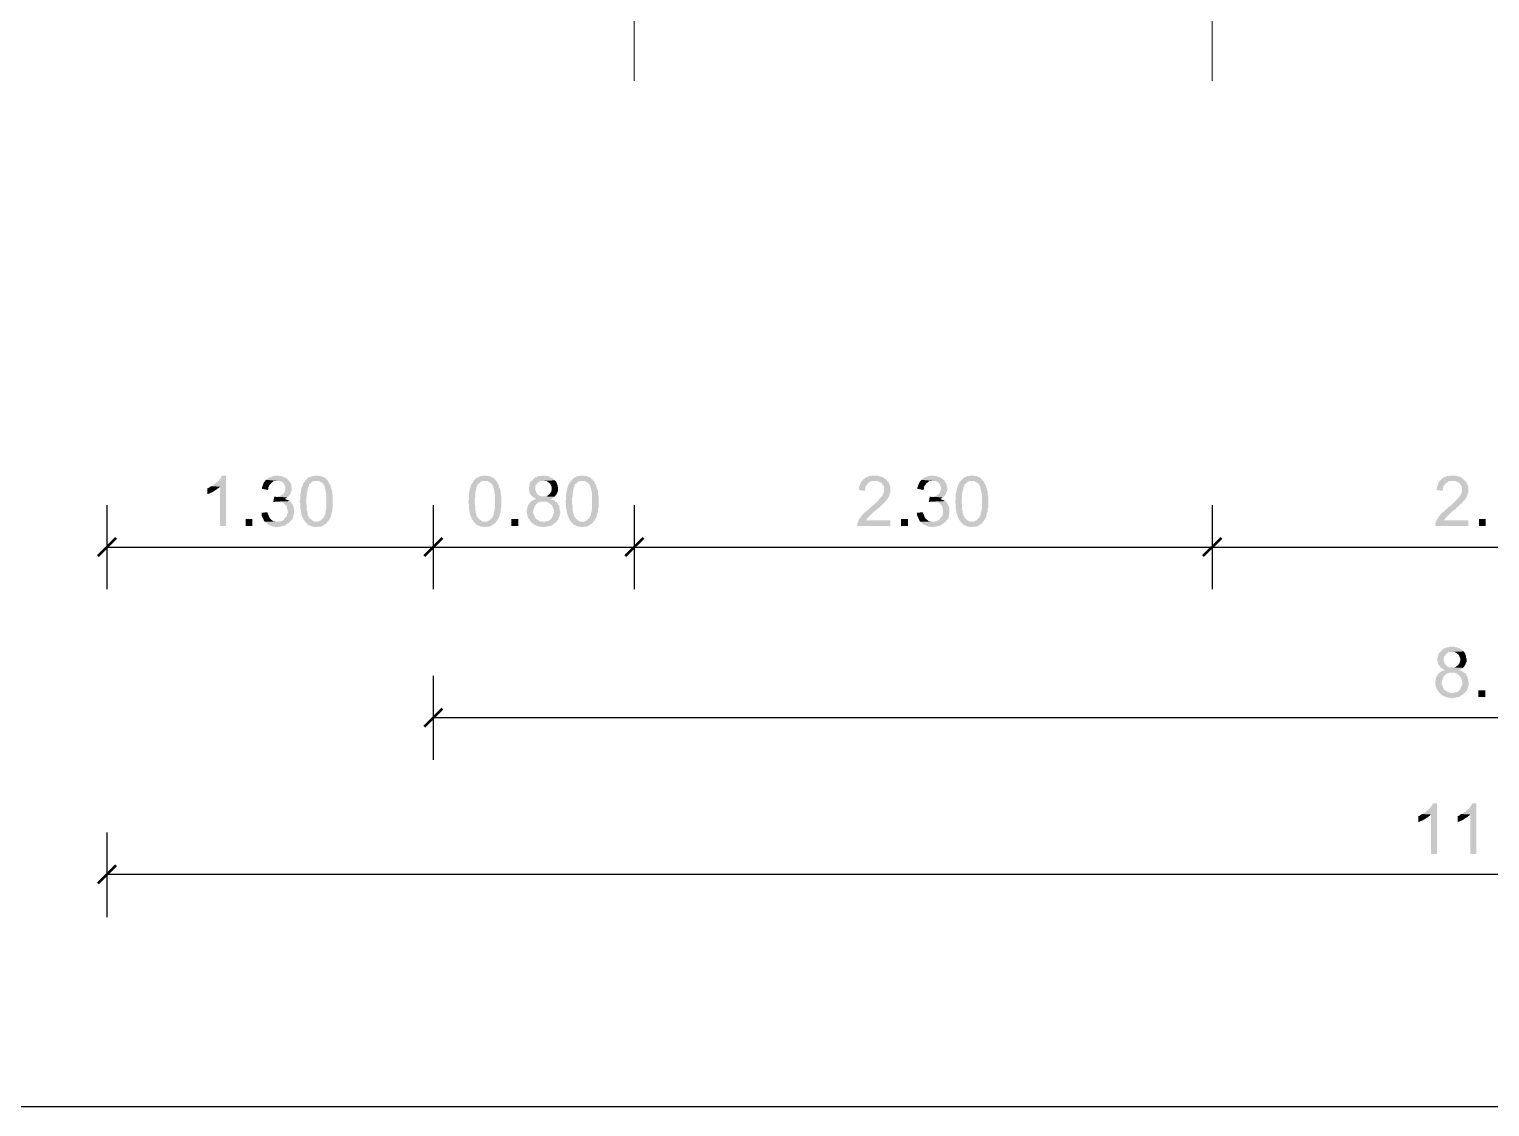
# Model space of a CAD drawing. Header units: millimetres. Extents: x -35.3 to 0.3, y 0.4 to 20.6.
# Drawn here: x -13.208 to -10.918, y 0.384 to 2.074 of the extents above; entities that cross this region are included whole.
import ezdxf

# ---------------------------------------------------------------- set-up
doc = ezdxf.new("R2010")
doc.units = ezdxf.units.MM
doc.linetypes.add('PDF_IMPORT', pattern=[1, 0.8, -0.2])
doc.layers.add('PDF _Geometria', color=7, linetype='Continuous')
doc.layers.add('PDF _Riempimenti solidi', color=7, linetype='Continuous')

msp = doc.modelspace()

# ---------------------------------------------------------------- hatches: boundary and pattern name
at = {"layer": 'PDF _Riempimenti solidi', "transparency": 33554559}
for points in [[(-12.8993, 1.3743), (-12.9052, 1.3743), (-12.906, 1.3735), (-12.9077, 1.3702), (-12.9093, 1.3685), (-12.9102, 1.3668), (-12.9118, 1.3652), (-12.9143, 1.3635), (-12.9168, 1.361), (-12.9185, 1.3602), (-12.9202, 1.3585), (-12.9218, 1.3577), (-12.9085, 1.3568), (-12.9085, 1.2952), (-12.8993, 1.2952)], [(-12.8193, 1.3743), (-12.8235, 1.3743), (-12.8252, 1.3735), (-12.8277, 1.3727), (-12.8293, 1.3718), (-12.8318, 1.371), (-12.8335, 1.3702), (-12.8352, 1.3685), (-12.8368, 1.3677), (-12.8193, 1.366), (-12.8152, 1.366), (-12.8135, 1.3652), (-12.811, 1.3643), (-12.8093, 1.3627), (-12.8085, 1.3618), (-12.8077, 1.3602), (-12.8068, 1.3585), (-12.806, 1.356), (-12.806, 1.3527), (-12.8068, 1.351), (-12.8068, 1.3485), (-12.8085, 1.3468), (-12.8093, 1.3452), (-12.811, 1.3443), (-12.8118, 1.3435), (-12.8135, 1.3427), (-12.816, 1.3418), (-12.8177, 1.341), (-12.8218, 1.341), (-12.8035, 1.3402), (-12.8018, 1.341), (-12.8002, 1.3427), (-12.7993, 1.3443), (-12.7985, 1.3452), (-12.7977, 1.3477), (-12.7968, 1.3493), (-12.796, 1.3518), (-12.796, 1.356), (-12.7968, 1.3577), (-12.7968, 1.3602), (-12.7977, 1.3618), (-12.7993, 1.3643), (-12.8002, 1.366), (-12.8018, 1.3677), (-12.8035, 1.3693), (-12.8052, 1.3702), (-12.8077, 1.3718), (-12.8085, 1.3718), (-12.811, 1.3727), (-12.8127, 1.3735), (-12.8152, 1.3735), (-12.8168, 1.3743)], [(-12.7577, 1.3743), (-12.7602, 1.3743), (-12.7618, 1.3735), (-12.7643, 1.3735), (-12.766, 1.3727), (-12.7685, 1.3718), (-12.7702, 1.371), (-12.7752, 1.366), (-12.7543, 1.366), (-12.7527, 1.3652), (-12.751, 1.3643), (-12.7493, 1.3635), (-12.746, 1.3602), (-12.746, 1.3593), (-12.7452, 1.3585), (-12.7443, 1.3568), (-12.7443, 1.3552), (-12.7435, 1.3535), (-12.7435, 1.3518), (-12.7427, 1.3502), (-12.7427, 1.3477), (-12.7418, 1.3452), (-12.7418, 1.3218), (-12.7427, 1.3202), (-12.7427, 1.3177), (-12.7435, 1.316), (-12.7435, 1.3135), (-12.7443, 1.3118), (-12.7452, 1.311), (-12.7452, 1.3093), (-12.746, 1.3085), (-12.7468, 1.3077), (-12.7502, 1.3043), (-12.7518, 1.3035), (-12.7535, 1.3027), (-12.7552, 1.3018), (-12.7577, 1.3018), (-12.7743, 1.301), (-12.7718, 1.2985), (-12.7702, 1.2968), (-12.7677, 1.296), (-12.766, 1.2952), (-12.7643, 1.2943), (-12.7618, 1.2943), (-12.7602, 1.2935), (-12.7568, 1.2935), (-12.7552, 1.2943), (-12.7502, 1.2943), (-12.7485, 1.2952), (-12.7468, 1.296), (-12.7443, 1.2977), (-12.7435, 1.2985), (-12.7427, 1.2985), (-12.741, 1.3002), (-12.7402, 1.3018), (-12.7385, 1.3035), (-12.7377, 1.3052), (-12.736, 1.3077), (-12.7352, 1.3093), (-12.7343, 1.3118), (-12.7343, 1.3135), (-12.7335, 1.316), (-12.7327, 1.3177), (-12.7327, 1.3218), (-12.7318, 1.3243), (-12.7318, 1.3427), (-12.7327, 1.3452), (-12.7327, 1.3493), (-12.7335, 1.351), (-12.7335, 1.3527), (-12.7343, 1.3543), (-12.7352, 1.3568), (-12.7352, 1.3585), (-12.7368, 1.361), (-12.7377, 1.3627), (-12.7385, 1.3643), (-12.7393, 1.366), (-12.741, 1.3677), (-12.7443, 1.371), (-12.746, 1.3718), (-12.7468, 1.3718), (-12.7485, 1.3727), (-12.751, 1.3735), (-12.7527, 1.3735), (-12.7552, 1.3743)], [(-12.4935, 1.3743), (-12.496, 1.3743), (-12.4977, 1.3735), (-12.5002, 1.3735), (-12.5018, 1.3727), (-12.5043, 1.3718), (-12.506, 1.371), (-12.511, 1.366), (-12.4902, 1.366), (-12.4885, 1.3652), (-12.4868, 1.3643), (-12.4852, 1.3635), (-12.4818, 1.3602), (-12.4818, 1.3593), (-12.481, 1.3585), (-12.4802, 1.3568), (-12.4802, 1.3552), (-12.4793, 1.3535), (-12.4793, 1.3518), (-12.4785, 1.3502), (-12.4785, 1.3477), (-12.4777, 1.3452), (-12.4777, 1.3218), (-12.4785, 1.3202), (-12.4785, 1.3177), (-12.4793, 1.316), (-12.4793, 1.3135), (-12.4802, 1.3118), (-12.481, 1.311), (-12.481, 1.3093), (-12.4818, 1.3085), (-12.4827, 1.3077), (-12.486, 1.3043), (-12.4877, 1.3035), (-12.4893, 1.3027), (-12.491, 1.3018), (-12.4935, 1.3018), (-12.5102, 1.301), (-12.5077, 1.2985), (-12.506, 1.2968), (-12.5035, 1.296), (-12.5018, 1.2952), (-12.5002, 1.2943), (-12.4977, 1.2943), (-12.496, 1.2935), (-12.4927, 1.2935), (-12.491, 1.2943), (-12.486, 1.2943), (-12.4843, 1.2952), (-12.4827, 1.296), (-12.4802, 1.2977), (-12.4793, 1.2985), (-12.4785, 1.2985), (-12.4768, 1.3002), (-12.476, 1.3018), (-12.4743, 1.3035), (-12.4735, 1.3052), (-12.4718, 1.3077), (-12.471, 1.3093), (-12.4702, 1.3118), (-12.4702, 1.3135), (-12.4693, 1.316), (-12.4685, 1.3177), (-12.4685, 1.3218), (-12.4677, 1.3243), (-12.4677, 1.3427), (-12.4685, 1.3452), (-12.4685, 1.3493), (-12.4693, 1.351), (-12.4693, 1.3527), (-12.4702, 1.3543), (-12.471, 1.3568), (-12.471, 1.3585), (-12.4727, 1.361), (-12.4735, 1.3627), (-12.4743, 1.3643), (-12.4752, 1.366), (-12.4802, 1.371), (-12.4818, 1.3718), (-12.4827, 1.3718), (-12.4843, 1.3727), (-12.4868, 1.3735), (-12.4885, 1.3735), (-12.491, 1.3743)], [(-12.4018, 1.3743), (-12.4043, 1.3743), (-12.4068, 1.3735), (-12.4093, 1.3735), (-12.411, 1.3727), (-12.4127, 1.3718), (-12.4152, 1.371), (-12.4218, 1.3643), (-12.4227, 1.3627), (-12.4235, 1.3602), (-12.4235, 1.3585), (-12.4243, 1.356), (-12.4243, 1.3518), (-12.4235, 1.3502), (-12.4235, 1.3477), (-12.4227, 1.346), (-12.421, 1.3443), (-12.4202, 1.3427), (-12.4185, 1.341), (-12.4168, 1.3402), (-12.4143, 1.3385), (-12.4127, 1.3377), (-12.4152, 1.3368), (-12.4168, 1.336), (-12.4193, 1.3352), (-12.4235, 1.331), (-12.4235, 1.3302), (-12.4252, 1.3285), (-12.426, 1.3268), (-12.4268, 1.3243), (-12.4268, 1.3227), (-12.4277, 1.3202), (-12.4277, 1.316), (-12.4268, 1.3135), (-12.4268, 1.3118), (-12.426, 1.3093), (-12.4252, 1.3077), (-12.4243, 1.306), (-12.4227, 1.3043), (-12.4218, 1.3027), (-12.4202, 1.301), (-12.401, 1.3018), (-12.4035, 1.3018), (-12.406, 1.3027), (-12.4077, 1.3027), (-12.4093, 1.3043), (-12.411, 1.3052), (-12.4127, 1.306), (-12.4143, 1.3077), (-12.4152, 1.3102), (-12.416, 1.3118), (-12.4168, 1.3135), (-12.4177, 1.316), (-12.4177, 1.3193), (-12.4168, 1.3218), (-12.416, 1.3235), (-12.4152, 1.326), (-12.4143, 1.3277), (-12.4127, 1.3293), (-12.4118, 1.3302), (-12.4102, 1.3318), (-12.4077, 1.3327), (-12.406, 1.3335), (-12.3827, 1.3335), (-12.3843, 1.3352), (-12.386, 1.336), (-12.3885, 1.3368), (-12.3902, 1.3377), (-12.3877, 1.3385), (-12.386, 1.3402), (-12.3843, 1.341), (-12.401, 1.3418), (-12.4052, 1.3418), (-12.4077, 1.3427), (-12.4093, 1.3435), (-12.4118, 1.346), (-12.4127, 1.3477), (-12.4135, 1.3502), (-12.4143, 1.3518), (-12.4143, 1.3577), (-12.4135, 1.3593), (-12.4118, 1.361), (-12.411, 1.3627), (-12.4093, 1.3635), (-12.4077, 1.3652), (-12.406, 1.366), (-12.4018, 1.366), (-12.3835, 1.3668), (-12.3852, 1.3685), (-12.386, 1.3685), (-12.3868, 1.3702), (-12.3893, 1.371), (-12.391, 1.3718), (-12.3927, 1.3727), (-12.3943, 1.3735), (-12.3968, 1.3735), (-12.3993, 1.3743)], [(-12.341, 1.3743), (-12.3435, 1.3743), (-12.3452, 1.3735), (-12.3477, 1.3735), (-12.3493, 1.3727), (-12.3518, 1.3718), (-12.3535, 1.371), (-12.3585, 1.366), (-12.3377, 1.366), (-12.336, 1.3652), (-12.3343, 1.3643), (-12.3327, 1.3635), (-12.3293, 1.3602), (-12.3293, 1.3593), (-12.3285, 1.3585), (-12.3277, 1.3568), (-12.3277, 1.3552), (-12.3268, 1.3535), (-12.3268, 1.3518), (-12.326, 1.3502), (-12.326, 1.3477), (-12.3252, 1.3452), (-12.3252, 1.3218), (-12.326, 1.3202), (-12.326, 1.3177), (-12.3268, 1.316), (-12.3268, 1.3135), (-12.3277, 1.3118), (-12.3285, 1.311), (-12.3285, 1.3093), (-12.3293, 1.3085), (-12.3302, 1.3077), (-12.3335, 1.3043), (-12.3352, 1.3035), (-12.3368, 1.3027), (-12.3385, 1.3018), (-12.341, 1.3018), (-12.3577, 1.301), (-12.3552, 1.2985), (-12.3535, 1.2968), (-12.351, 1.296), (-12.3493, 1.2952), (-12.3477, 1.2943), (-12.3452, 1.2943), (-12.3435, 1.2935), (-12.3402, 1.2935), (-12.3385, 1.2943), (-12.3335, 1.2943), (-12.3318, 1.2952), (-12.3302, 1.296), (-12.3277, 1.2977), (-12.3268, 1.2985), (-12.326, 1.2985), (-12.3243, 1.3002), (-12.3235, 1.3018), (-12.3218, 1.3035), (-12.321, 1.3052), (-12.3193, 1.3077), (-12.3185, 1.3093), (-12.3177, 1.3118), (-12.3177, 1.3135), (-12.3168, 1.316), (-12.316, 1.3177), (-12.316, 1.3218), (-12.3152, 1.3243), (-12.3152, 1.3427), (-12.316, 1.3452), (-12.316, 1.3493), (-12.3168, 1.351), (-12.3168, 1.3527), (-12.3177, 1.3543), (-12.3185, 1.3568), (-12.3185, 1.3585), (-12.3202, 1.361), (-12.321, 1.3627), (-12.3218, 1.3643), (-12.3227, 1.366), (-12.3243, 1.3677), (-12.3277, 1.371), (-12.3293, 1.3718), (-12.3302, 1.3718), (-12.3318, 1.3727), (-12.3343, 1.3735), (-12.336, 1.3735), (-12.3385, 1.3743)], [(-11.8818, 1.3743), (-11.8868, 1.3743), (-11.8885, 1.3735), (-11.891, 1.3735), (-11.8927, 1.3727), (-11.8952, 1.3718), (-11.8968, 1.371), (-11.8985, 1.3693), (-11.9002, 1.3685), (-11.901, 1.3668), (-11.9027, 1.366), (-11.9035, 1.3643), (-11.9043, 1.3627), (-11.9052, 1.3602), (-11.906, 1.3585), (-11.9068, 1.356), (-11.9068, 1.3535), (-11.9077, 1.3518), (-11.8977, 1.3502), (-11.8977, 1.3527), (-11.8968, 1.3552), (-11.8968, 1.3568), (-11.896, 1.3585), (-11.8943, 1.3602), (-11.8935, 1.3618), (-11.8918, 1.3627), (-11.8902, 1.3643), (-11.8885, 1.3652), (-11.8868, 1.366), (-11.8627, 1.366), (-11.8643, 1.3677), (-11.866, 1.3693), (-11.8677, 1.3702), (-11.8693, 1.3718), (-11.871, 1.3727), (-11.8727, 1.3727), (-11.8752, 1.3735), (-11.8768, 1.3743), (-11.8793, 1.3743)], [(-11.7918, 1.3743), (-11.796, 1.3743), (-11.7977, 1.3735), (-11.8002, 1.3727), (-11.8018, 1.3718), (-11.8043, 1.371), (-11.806, 1.3702), (-11.8077, 1.3685), (-11.8093, 1.3677), (-11.7918, 1.366), (-11.7877, 1.366), (-11.786, 1.3652), (-11.7835, 1.3643), (-11.781, 1.3618), (-11.7802, 1.3602), (-11.7793, 1.3585), (-11.7785, 1.356), (-11.7785, 1.3527), (-11.7793, 1.351), (-11.7793, 1.3485), (-11.781, 1.3468), (-11.7818, 1.3452), (-11.7835, 1.3443), (-11.7843, 1.3435), (-11.786, 1.3427), (-11.7885, 1.3418), (-11.7902, 1.341), (-11.7943, 1.341), (-11.776, 1.3402), (-11.7743, 1.341), (-11.7727, 1.3427), (-11.7718, 1.3443), (-11.771, 1.3452), (-11.7702, 1.3477), (-11.7693, 1.3493), (-11.7685, 1.3518), (-11.7685, 1.356), (-11.7693, 1.3577), (-11.7693, 1.3602), (-11.7702, 1.3618), (-11.7718, 1.3643), (-11.7727, 1.366), (-11.776, 1.3693), (-11.7777, 1.3702), (-11.7802, 1.3718), (-11.781, 1.3718), (-11.7835, 1.3727), (-11.7852, 1.3735), (-11.7877, 1.3735), (-11.7893, 1.3743)], [(-11.7302, 1.3743), (-11.7327, 1.3743), (-11.7343, 1.3735), (-11.7368, 1.3735), (-11.7385, 1.3727), (-11.741, 1.3718), (-11.7427, 1.371), (-11.7477, 1.366), (-11.7268, 1.366), (-11.7252, 1.3652), (-11.7235, 1.3643), (-11.7218, 1.3635), (-11.7202, 1.3618), (-11.7185, 1.3602), (-11.7185, 1.3593), (-11.7177, 1.3585), (-11.7168, 1.3568), (-11.7168, 1.3552), (-11.716, 1.3535), (-11.716, 1.3518), (-11.7152, 1.3502), (-11.7152, 1.3477), (-11.7143, 1.3452), (-11.7143, 1.3218), (-11.7152, 1.3202), (-11.7152, 1.3177), (-11.716, 1.316), (-11.716, 1.3135), (-11.7168, 1.3118), (-11.7177, 1.311), (-11.7177, 1.3093), (-11.7227, 1.3043), (-11.7243, 1.3035), (-11.726, 1.3027), (-11.7277, 1.3018), (-11.7302, 1.3018), (-11.7468, 1.301), (-11.7443, 1.2985), (-11.7427, 1.2968), (-11.7402, 1.296), (-11.7385, 1.2952), (-11.7368, 1.2943), (-11.7343, 1.2943), (-11.7327, 1.2935), (-11.7293, 1.2935), (-11.7277, 1.2943), (-11.7227, 1.2943), (-11.721, 1.2952), (-11.7193, 1.296), (-11.7168, 1.2977), (-11.716, 1.2985), (-11.7152, 1.2985), (-11.7135, 1.3002), (-11.7127, 1.3018), (-11.711, 1.3035), (-11.7102, 1.3052), (-11.7085, 1.3077), (-11.7077, 1.3093), (-11.7068, 1.3118), (-11.7068, 1.3135), (-11.706, 1.316), (-11.7052, 1.3177), (-11.7052, 1.3218), (-11.7043, 1.3243), (-11.7043, 1.3427), (-11.7052, 1.3452), (-11.7052, 1.3493), (-11.706, 1.351), (-11.706, 1.3527), (-11.7068, 1.3543), (-11.7077, 1.3568), (-11.7077, 1.3585), (-11.7093, 1.361), (-11.7102, 1.3627), (-11.711, 1.3643), (-11.7118, 1.366), (-11.7168, 1.371), (-11.7185, 1.3718), (-11.7193, 1.3718), (-11.721, 1.3727), (-11.7235, 1.3735), (-11.7252, 1.3735), (-11.7277, 1.3743)], [(-10.976, 1.3743), (-10.981, 1.3743), (-10.9827, 1.3735), (-10.9852, 1.3735), (-10.9868, 1.3727), (-10.9893, 1.3718), (-10.991, 1.371), (-10.9927, 1.3693), (-10.9943, 1.3685), (-10.9952, 1.3668), (-10.9968, 1.366), (-10.9977, 1.3643), (-10.9985, 1.3627), (-10.9993, 1.3602), (-11.0002, 1.3585), (-11.001, 1.356), (-11.001, 1.3535), (-11.0018, 1.3518), (-10.9918, 1.3502), (-10.9918, 1.3527), (-10.991, 1.3552), (-10.991, 1.3568), (-10.9902, 1.3585), (-10.9885, 1.3602), (-10.9877, 1.3618), (-10.986, 1.3627), (-10.9843, 1.3643), (-10.9827, 1.3652), (-10.981, 1.366), (-10.9568, 1.366), (-10.9602, 1.3693), (-10.9618, 1.3702), (-10.9635, 1.3718), (-10.9652, 1.3727), (-10.9668, 1.3727), (-10.9693, 1.3735), (-10.971, 1.3743), (-10.9735, 1.3743)], [(-12.9218, 1.3577), (-12.9243, 1.3568), (-12.926, 1.3552), (-12.9285, 1.3543), (-12.9285, 1.3452), (-12.9277, 1.3452), (-12.926, 1.346), (-12.9243, 1.3468), (-12.9218, 1.3477), (-12.9202, 1.3485), (-12.9177, 1.3502), (-12.9152, 1.3518), (-12.9135, 1.3527), (-12.9118, 1.3543), (-12.9102, 1.3552), (-12.9085, 1.3568)], [(-12.8368, 1.3677), (-12.8377, 1.366), (-12.8393, 1.3643), (-12.8402, 1.3627), (-12.841, 1.3602), (-12.8418, 1.3585), (-12.8427, 1.356), (-12.8427, 1.3535), (-12.8335, 1.3518), (-12.8327, 1.3535), (-12.8327, 1.356), (-12.8318, 1.3577), (-12.831, 1.3593), (-12.8293, 1.361), (-12.8285, 1.3627), (-12.8268, 1.3635), (-12.8252, 1.3652), (-12.8235, 1.366), (-12.8193, 1.366)], [(-12.7752, 1.366), (-12.776, 1.3643), (-12.7777, 1.3627), (-12.7785, 1.361), (-12.7793, 1.3585), (-12.7802, 1.3568), (-12.7802, 1.356), (-12.781, 1.3543), (-12.781, 1.3527), (-12.7818, 1.3502), (-12.7818, 1.3485), (-12.7827, 1.346), (-12.7827, 1.3368), (-12.7835, 1.3343), (-12.7835, 1.3327), (-12.7827, 1.3302), (-12.7827, 1.3218), (-12.7818, 1.3202), (-12.7818, 1.3177), (-12.781, 1.3152), (-12.781, 1.3135), (-12.7802, 1.3118), (-12.7793, 1.3093), (-12.7785, 1.3077), (-12.7777, 1.306), (-12.7768, 1.3043), (-12.776, 1.3035), (-12.7752, 1.3018), (-12.7743, 1.301), (-12.7577, 1.3018), (-12.7602, 1.3018), (-12.7618, 1.3027), (-12.7635, 1.3035), (-12.7652, 1.3052), (-12.7668, 1.306), (-12.7685, 1.3085), (-12.7693, 1.3093), (-12.7702, 1.311), (-12.771, 1.3127), (-12.771, 1.3143), (-12.7718, 1.316), (-12.7718, 1.3177), (-12.7727, 1.3202), (-12.7727, 1.3277), (-12.7735, 1.331), (-12.7735, 1.3385), (-12.7727, 1.3418), (-12.7727, 1.3468), (-12.7718, 1.3485), (-12.7718, 1.351), (-12.771, 1.3527), (-12.771, 1.3552), (-12.7702, 1.3568), (-12.7693, 1.3577), (-12.7693, 1.3593), (-12.7685, 1.361), (-12.7668, 1.3618), (-12.7635, 1.3652), (-12.7618, 1.3652), (-12.7593, 1.366), (-12.7577, 1.366)], [(-12.511, 1.366), (-12.5118, 1.3643), (-12.5135, 1.3627), (-12.5143, 1.361), (-12.5152, 1.3585), (-12.516, 1.3568), (-12.516, 1.356), (-12.5168, 1.3543), (-12.5168, 1.3527), (-12.5177, 1.3502), (-12.5177, 1.3485), (-12.5185, 1.346), (-12.5185, 1.3368), (-12.5193, 1.3343), (-12.5193, 1.3327), (-12.5185, 1.3302), (-12.5185, 1.3218), (-12.5177, 1.3202), (-12.5177, 1.3177), (-12.5168, 1.3152), (-12.5168, 1.3135), (-12.516, 1.3118), (-12.5152, 1.3093), (-12.5143, 1.3077), (-12.5135, 1.306), (-12.5127, 1.3043), (-12.5118, 1.3035), (-12.511, 1.3018), (-12.5102, 1.301), (-12.4935, 1.3018), (-12.496, 1.3018), (-12.4977, 1.3027), (-12.4993, 1.3035), (-12.501, 1.3052), (-12.5027, 1.306), (-12.5043, 1.3085), (-12.5052, 1.3093), (-12.506, 1.311), (-12.5068, 1.3127), (-12.5068, 1.3143), (-12.5077, 1.316), (-12.5077, 1.3177), (-12.5085, 1.3202), (-12.5085, 1.3277), (-12.5093, 1.331), (-12.5093, 1.3385), (-12.5085, 1.3418), (-12.5085, 1.3468), (-12.5077, 1.3485), (-12.5077, 1.351), (-12.5068, 1.3527), (-12.5068, 1.3552), (-12.506, 1.3568), (-12.5052, 1.3577), (-12.5052, 1.3593), (-12.5043, 1.361), (-12.5027, 1.3618), (-12.4993, 1.3652), (-12.4977, 1.3652), (-12.4952, 1.366), (-12.4935, 1.366)], [(-12.3835, 1.3668), (-12.4018, 1.366), (-12.3977, 1.366), (-12.396, 1.3652), (-12.3943, 1.3643), (-12.3927, 1.3627), (-12.391, 1.3618), (-12.3902, 1.3602), (-12.3893, 1.3577), (-12.3885, 1.356), (-12.3885, 1.3527), (-12.3893, 1.3502), (-12.3893, 1.3485), (-12.391, 1.3468), (-12.3918, 1.3452), (-12.3935, 1.3443), (-12.3952, 1.3427), (-12.3968, 1.3418), (-12.401, 1.3418), (-12.3843, 1.341), (-12.3827, 1.3427), (-12.3818, 1.3443), (-12.381, 1.3452), (-12.3802, 1.3468), (-12.3793, 1.3493), (-12.3785, 1.351), (-12.3785, 1.3552), (-12.3793, 1.3568), (-12.3793, 1.3593), (-12.3802, 1.361), (-12.381, 1.3635), (-12.3818, 1.3652)], [(-12.3585, 1.366), (-12.3593, 1.3643), (-12.361, 1.3627), (-12.3618, 1.361), (-12.3627, 1.3585), (-12.3635, 1.3568), (-12.3635, 1.356), (-12.3643, 1.3543), (-12.3643, 1.3527), (-12.3652, 1.3502), (-12.3652, 1.3485), (-12.366, 1.346), (-12.366, 1.3368), (-12.3668, 1.3343), (-12.3668, 1.3327), (-12.366, 1.3302), (-12.366, 1.3218), (-12.3652, 1.3202), (-12.3652, 1.3177), (-12.3643, 1.3152), (-12.3643, 1.3135), (-12.3635, 1.3118), (-12.3627, 1.3093), (-12.3618, 1.3077), (-12.361, 1.306), (-12.3602, 1.3043), (-12.3593, 1.3035), (-12.3585, 1.3018), (-12.3577, 1.301), (-12.341, 1.3018), (-12.3435, 1.3018), (-12.3452, 1.3027), (-12.3468, 1.3035), (-12.3485, 1.3052), (-12.3502, 1.306), (-12.3518, 1.3085), (-12.3527, 1.3093), (-12.3535, 1.311), (-12.3543, 1.3127), (-12.3543, 1.3143), (-12.3552, 1.316), (-12.3552, 1.3177), (-12.356, 1.3202), (-12.356, 1.3277), (-12.3568, 1.331), (-12.3568, 1.3385), (-12.356, 1.3418), (-12.356, 1.3468), (-12.3552, 1.3485), (-12.3552, 1.351), (-12.3543, 1.3527), (-12.3543, 1.3552), (-12.3535, 1.3568), (-12.3527, 1.3577), (-12.3527, 1.3593), (-12.3518, 1.361), (-12.3502, 1.3618), (-12.3468, 1.3652), (-12.3452, 1.3652), (-12.3427, 1.366), (-12.341, 1.366)], [(-11.8627, 1.366), (-11.8818, 1.366), (-11.8785, 1.366), (-11.8768, 1.3652), (-11.8752, 1.3643), (-11.8727, 1.3635), (-11.8718, 1.3627), (-11.871, 1.3618), (-11.8702, 1.3602), (-11.8685, 1.3585), (-11.8677, 1.3568), (-11.8677, 1.3493), (-11.8685, 1.3468), (-11.8693, 1.3452), (-11.8702, 1.3427), (-11.8718, 1.341), (-11.8727, 1.3402), (-11.8735, 1.3385), (-11.8752, 1.3377), (-11.876, 1.336), (-11.8827, 1.3293), (-11.8852, 1.3277), (-11.8868, 1.326), (-11.8893, 1.3243), (-11.8943, 1.3193), (-11.896, 1.3177), (-11.8977, 1.3168), (-11.9018, 1.3127), (-11.9027, 1.311), (-11.9043, 1.3093), (-11.9052, 1.3077), (-11.9068, 1.306), (-11.9077, 1.3035), (-11.9085, 1.3018), (-11.9093, 1.2993), (-11.9093, 1.2952), (-11.8577, 1.2952), (-11.8577, 1.3043), (-11.896, 1.3043), (-11.8943, 1.306), (-11.8935, 1.3077), (-11.8868, 1.3143), (-11.8852, 1.316), (-11.8835, 1.3177), (-11.881, 1.3193), (-11.8802, 1.3202), (-11.8777, 1.3218), (-11.8693, 1.3302), (-11.8677, 1.331), (-11.8668, 1.3327), (-11.8635, 1.336), (-11.8627, 1.3377), (-11.861, 1.3393), (-11.8602, 1.341), (-11.8593, 1.3427), (-11.8593, 1.3435), (-11.8585, 1.346), (-11.8577, 1.3477), (-11.8577, 1.3568), (-11.8585, 1.3593), (-11.8593, 1.361), (-11.8602, 1.3627), (-11.861, 1.3643)], [(-11.8093, 1.3677), (-11.8102, 1.366), (-11.8118, 1.3643), (-11.8127, 1.3627), (-11.8135, 1.3602), (-11.8143, 1.3585), (-11.8152, 1.356), (-11.8152, 1.3535), (-11.806, 1.3518), (-11.8052, 1.3535), (-11.8052, 1.356), (-11.8043, 1.3577), (-11.8035, 1.3593), (-11.8018, 1.361), (-11.801, 1.3627), (-11.7993, 1.3635), (-11.7977, 1.3652), (-11.796, 1.366), (-11.7918, 1.366)], [(-11.7477, 1.366), (-11.7485, 1.3643), (-11.7502, 1.3627), (-11.751, 1.361), (-11.7518, 1.3585), (-11.7527, 1.3568), (-11.7527, 1.356), (-11.7535, 1.3543), (-11.7535, 1.3527), (-11.7543, 1.3502), (-11.7543, 1.3485), (-11.7552, 1.346), (-11.7552, 1.3368), (-11.756, 1.3343), (-11.756, 1.3327), (-11.7552, 1.3302), (-11.7552, 1.3218), (-11.7543, 1.3202), (-11.7543, 1.3177), (-11.7535, 1.3152), (-11.7535, 1.3135), (-11.7527, 1.3118), (-11.7518, 1.3093), (-11.751, 1.3077), (-11.7502, 1.306), (-11.7493, 1.3043), (-11.7485, 1.3035), (-11.7477, 1.3018), (-11.7468, 1.301), (-11.7302, 1.3018), (-11.7327, 1.3018), (-11.7343, 1.3027), (-11.736, 1.3035), (-11.7377, 1.3052), (-11.7393, 1.306), (-11.741, 1.3085), (-11.7418, 1.3093), (-11.7427, 1.311), (-11.7435, 1.3127), (-11.7435, 1.3143), (-11.7443, 1.316), (-11.7443, 1.3177), (-11.7452, 1.3202), (-11.7452, 1.3277), (-11.746, 1.331), (-11.746, 1.3385), (-11.7452, 1.3418), (-11.7452, 1.3468), (-11.7443, 1.3485), (-11.7443, 1.351), (-11.7435, 1.3527), (-11.7435, 1.3552), (-11.7427, 1.3568), (-11.7418, 1.3577), (-11.7418, 1.3593), (-11.741, 1.361), (-11.7393, 1.3618), (-11.736, 1.3652), (-11.7343, 1.3652), (-11.7318, 1.366), (-11.7302, 1.366)], [(-10.9568, 1.366), (-10.976, 1.366), (-10.9727, 1.366), (-10.971, 1.3652), (-10.9693, 1.3643), (-10.9668, 1.3635), (-10.9652, 1.3618), (-10.9643, 1.3602), (-10.9627, 1.3585), (-10.9618, 1.3568), (-10.9618, 1.3493), (-10.9627, 1.3468), (-10.9635, 1.3452), (-10.9643, 1.3427), (-10.9668, 1.3402), (-10.9677, 1.3385), (-10.9693, 1.3377), (-10.9702, 1.336), (-10.9718, 1.3343), (-10.9735, 1.3327), (-10.9768, 1.3293), (-10.9793, 1.3277), (-10.981, 1.326), (-10.9835, 1.3243), (-10.9885, 1.3193), (-10.9902, 1.3177), (-10.9918, 1.3168), (-10.996, 1.3127), (-10.9968, 1.311), (-10.9985, 1.3093), (-10.9993, 1.3077), (-11.001, 1.306), (-11.0018, 1.3035), (-11.0027, 1.3018), (-11.0035, 1.2993), (-11.0035, 1.2952), (-10.9518, 1.2952), (-10.9518, 1.3043), (-10.9902, 1.3043), (-10.9885, 1.306), (-10.9877, 1.3077), (-10.986, 1.3093), (-10.9852, 1.3102), (-10.9843, 1.311), (-10.9777, 1.3177), (-10.9752, 1.3193), (-10.9743, 1.3202), (-10.9718, 1.3218), (-10.9702, 1.3235), (-10.9685, 1.3252), (-10.9635, 1.3302), (-10.9618, 1.331), (-10.961, 1.3327), (-10.9602, 1.3335), (-10.9593, 1.3343), (-10.9577, 1.336), (-10.9568, 1.3377), (-10.9552, 1.3393), (-10.9543, 1.341), (-10.9535, 1.3427), (-10.9535, 1.3435), (-10.9527, 1.346), (-10.9518, 1.3477), (-10.9518, 1.3568), (-10.9527, 1.3593), (-10.9535, 1.361), (-10.9543, 1.3627), (-10.9552, 1.3643)], [(-12.7993, 1.3343), (-12.8177, 1.3335), (-12.8143, 1.3335), (-12.8118, 1.3327), (-12.8102, 1.3318), (-12.8085, 1.331), (-12.8043, 1.3268), (-12.8035, 1.3243), (-12.8035, 1.3227), (-12.8027, 1.3202), (-12.8027, 1.316), (-12.8035, 1.3135), (-12.8035, 1.3118), (-12.8043, 1.3102), (-12.8077, 1.3068), (-12.8085, 1.3052), (-12.811, 1.3035), (-12.8127, 1.3027), (-12.8143, 1.3027), (-12.8168, 1.3018), (-12.8377, 1.3018), (-12.8335, 1.2977), (-12.8318, 1.2968), (-12.8293, 1.296), (-12.8277, 1.2952), (-12.826, 1.2943), (-12.8235, 1.2943), (-12.821, 1.2935), (-12.8168, 1.2935), (-12.8152, 1.2943), (-12.8127, 1.2943), (-12.811, 1.2952), (-12.8085, 1.2952), (-12.8068, 1.296), (-12.8052, 1.2968), (-12.8035, 1.2985), (-12.8018, 1.2993), (-12.8002, 1.301), (-12.7993, 1.301), (-12.7985, 1.3027), (-12.7952, 1.306), (-12.7943, 1.3077), (-12.7935, 1.3102), (-12.7935, 1.3118), (-12.7927, 1.3143), (-12.7927, 1.3235), (-12.7935, 1.326), (-12.7943, 1.3277), (-12.7952, 1.3293), (-12.796, 1.331), (-12.7977, 1.3327)], [(-12.8235, 1.341), (-12.8252, 1.3327), (-12.8243, 1.3327), (-12.8218, 1.3335), (-12.8177, 1.3335), (-12.7993, 1.3343), (-12.801, 1.3352), (-12.8027, 1.336), (-12.8052, 1.3368), (-12.8068, 1.3377), (-12.8052, 1.3385), (-12.8035, 1.3402), (-12.8218, 1.341)], [(-12.3827, 1.3335), (-12.4018, 1.3335), (-12.3977, 1.3335), (-12.3952, 1.3327), (-12.3935, 1.3318), (-12.3918, 1.3302), (-12.3902, 1.3293), (-12.3885, 1.3277), (-12.3877, 1.326), (-12.3868, 1.3243), (-12.386, 1.3218), (-12.3852, 1.3202), (-12.3852, 1.316), (-12.386, 1.3135), (-12.3868, 1.3118), (-12.3877, 1.3093), (-12.3885, 1.3077), (-12.3927, 1.3035), (-12.3952, 1.3027), (-12.3968, 1.3027), (-12.3993, 1.3018), (-12.401, 1.3018), (-12.4202, 1.301), (-12.4177, 1.2985), (-12.4143, 1.2968), (-12.4127, 1.296), (-12.4102, 1.2952), (-12.4085, 1.2943), (-12.406, 1.2943), (-12.4035, 1.2935), (-12.4002, 1.2935), (-12.3977, 1.2943), (-12.3952, 1.2943), (-12.3935, 1.2952), (-12.391, 1.2952), (-12.3893, 1.296), (-12.3877, 1.2968), (-12.386, 1.2985), (-12.3843, 1.2993), (-12.3827, 1.301), (-12.381, 1.3018), (-12.3802, 1.3035), (-12.3785, 1.3052), (-12.3777, 1.3077), (-12.3768, 1.3093), (-12.376, 1.311), (-12.376, 1.3135), (-12.3752, 1.3152), (-12.3752, 1.3177), (-12.376, 1.3202), (-12.376, 1.3227), (-12.3768, 1.3243), (-12.3768, 1.3268), (-12.3785, 1.3285), (-12.3793, 1.3302), (-12.3793, 1.331), (-12.381, 1.3327)], [(-11.7718, 1.3343), (-11.7902, 1.3335), (-11.7868, 1.3335), (-11.7843, 1.3327), (-11.7827, 1.3318), (-11.781, 1.331), (-11.7793, 1.3293), (-11.7785, 1.3285), (-11.7768, 1.3268), (-11.776, 1.3243), (-11.776, 1.3227), (-11.7752, 1.3202), (-11.7752, 1.316), (-11.776, 1.3135), (-11.776, 1.3118), (-11.7768, 1.3102), (-11.7802, 1.3068), (-11.781, 1.3052), (-11.7835, 1.3035), (-11.7852, 1.3027), (-11.7868, 1.3027), (-11.7893, 1.3018), (-11.8102, 1.3018), (-11.806, 1.2977), (-11.8043, 1.2968), (-11.8018, 1.296), (-11.8002, 1.2952), (-11.7985, 1.2943), (-11.796, 1.2943), (-11.7935, 1.2935), (-11.7893, 1.2935), (-11.7877, 1.2943), (-11.7852, 1.2943), (-11.7835, 1.2952), (-11.781, 1.2952), (-11.7793, 1.296), (-11.7777, 1.2968), (-11.776, 1.2985), (-11.7743, 1.2993), (-11.7727, 1.301), (-11.7718, 1.301), (-11.771, 1.3027), (-11.7677, 1.306), (-11.7668, 1.3077), (-11.766, 1.3102), (-11.766, 1.3118), (-11.7652, 1.3143), (-11.7652, 1.3235), (-11.766, 1.326), (-11.7668, 1.3277), (-11.7677, 1.3293), (-11.7685, 1.331), (-11.7702, 1.3327)], [(-11.796, 1.341), (-11.7977, 1.3327), (-11.7968, 1.3327), (-11.7943, 1.3335), (-11.7902, 1.3335), (-11.7718, 1.3343), (-11.7735, 1.3352), (-11.7752, 1.336), (-11.7777, 1.3368), (-11.7793, 1.3377), (-11.7777, 1.3385), (-11.776, 1.3402), (-11.7943, 1.341)], [(-12.8577, 1.2952), (-12.8577, 1.306), (-12.8685, 1.306), (-12.8685, 1.2952)], [(-12.8343, 1.3168), (-12.8435, 1.316), (-12.8435, 1.3127), (-12.8427, 1.3102), (-12.8418, 1.3085), (-12.841, 1.3068), (-12.8402, 1.3052), (-12.8393, 1.3027), (-12.8377, 1.3018), (-12.8185, 1.3018), (-12.821, 1.3018), (-12.8227, 1.3027), (-12.8252, 1.3027), (-12.8268, 1.3043), (-12.8285, 1.3052), (-12.8285, 1.306), (-12.8302, 1.3068), (-12.831, 1.3085), (-12.8318, 1.3102), (-12.8327, 1.3127), (-12.8335, 1.3143)], [(-12.441, 1.2952), (-12.441, 1.306), (-12.4518, 1.306), (-12.4518, 1.2952)], [(-11.8302, 1.2952), (-11.8302, 1.306), (-11.841, 1.306), (-11.841, 1.2952)], [(-11.8068, 1.3168), (-11.816, 1.316), (-11.816, 1.3127), (-11.8152, 1.3102), (-11.8143, 1.3085), (-11.8135, 1.3068), (-11.8127, 1.3052), (-11.8118, 1.3027), (-11.8102, 1.3018), (-11.791, 1.3018), (-11.7935, 1.3018), (-11.7952, 1.3027), (-11.7977, 1.3027), (-11.7993, 1.3043), (-11.801, 1.3052), (-11.801, 1.306), (-11.8027, 1.3068), (-11.8035, 1.3085), (-11.8043, 1.3102), (-11.8052, 1.3127), (-11.806, 1.3143)], [(-10.9243, 1.2952), (-10.9243, 1.306), (-10.9352, 1.306), (-10.9352, 1.2952)], [(-10.9777, 1.106), (-10.9802, 1.106), (-10.9827, 1.1052), (-10.9852, 1.1052), (-10.9868, 1.1043), (-10.9885, 1.1035), (-10.991, 1.1027), (-10.9927, 1.101), (-10.9935, 1.1002), (-10.9977, 1.096), (-10.9985, 1.0943), (-10.9993, 1.0918), (-10.9993, 1.0902), (-11.0002, 1.0877), (-11.0002, 1.0835), (-10.9993, 1.0818), (-10.9993, 1.0793), (-10.9985, 1.0777), (-10.9968, 1.076), (-10.996, 1.0743), (-10.9943, 1.0727), (-10.9927, 1.0718), (-10.9902, 1.0702), (-10.9885, 1.0693), (-10.991, 1.0685), (-10.9927, 1.0677), (-10.9952, 1.0668), (-10.9993, 1.0627), (-10.9993, 1.0618), (-11.001, 1.0602), (-11.0018, 1.0585), (-11.0027, 1.056), (-11.0027, 1.0543), (-11.0035, 1.0518), (-11.0035, 1.0477), (-11.0027, 1.0452), (-11.0027, 1.0435), (-11.0018, 1.041), (-11.001, 1.0393), (-11.0002, 1.0377), (-10.9985, 1.036), (-10.9977, 1.0343), (-10.996, 1.0327), (-10.9768, 1.0335), (-10.9793, 1.0335), (-10.9818, 1.0343), (-10.9835, 1.0343), (-10.9852, 1.036), (-10.9868, 1.0368), (-10.9885, 1.0377), (-10.9902, 1.0393), (-10.991, 1.0418), (-10.9927, 1.0452), (-10.9935, 1.0477), (-10.9935, 1.051), (-10.9927, 1.0535), (-10.9918, 1.0552), (-10.991, 1.0577), (-10.9902, 1.0593), (-10.986, 1.0635), (-10.9835, 1.0643), (-10.9818, 1.0652), (-10.9585, 1.0652), (-10.9602, 1.0668), (-10.9618, 1.0677), (-10.9643, 1.0685), (-10.966, 1.0693), (-10.9635, 1.0702), (-10.9618, 1.0718), (-10.9602, 1.0727), (-10.9768, 1.0735), (-10.981, 1.0735), (-10.9835, 1.0743), (-10.9852, 1.0752), (-10.9868, 1.0768), (-10.9877, 1.0777), (-10.9885, 1.0793), (-10.9893, 1.0818), (-10.9902, 1.0835), (-10.9902, 1.0893), (-10.9893, 1.091), (-10.9877, 1.0927), (-10.9868, 1.0943), (-10.9852, 1.0952), (-10.9835, 1.0968), (-10.9818, 1.0977), (-10.9777, 1.0977), (-10.9593, 1.0985), (-10.961, 1.1002), (-10.9618, 1.1002), (-10.9627, 1.1018), (-10.9652, 1.1027), (-10.9668, 1.1035), (-10.9685, 1.1043), (-10.9702, 1.1052), (-10.9727, 1.1052), (-10.9752, 1.106)], [(-10.9593, 1.0985), (-10.9777, 1.0977), (-10.9735, 1.0977), (-10.9718, 1.0968), (-10.9702, 1.096), (-10.9685, 1.0943), (-10.9668, 1.0935), (-10.966, 1.0918), (-10.9652, 1.0893), (-10.9643, 1.0877), (-10.9643, 1.0843), (-10.9652, 1.0818), (-10.9652, 1.0802), (-10.9668, 1.0785), (-10.9677, 1.0768), (-10.9693, 1.076), (-10.971, 1.0743), (-10.9727, 1.0735), (-10.9768, 1.0735), (-10.9602, 1.0727), (-10.9585, 1.0743), (-10.9577, 1.076), (-10.9568, 1.0768), (-10.956, 1.0785), (-10.9552, 1.081), (-10.9543, 1.0827), (-10.9543, 1.0868), (-10.9552, 1.0885), (-10.9552, 1.091), (-10.956, 1.0927), (-10.9568, 1.0952), (-10.9577, 1.0968)], [(-10.9585, 1.0652), (-10.9777, 1.0652), (-10.9735, 1.0652), (-10.971, 1.0643), (-10.9693, 1.0635), (-10.9677, 1.0618), (-10.966, 1.061), (-10.9643, 1.0593), (-10.9635, 1.0577), (-10.9627, 1.056), (-10.9618, 1.0535), (-10.961, 1.0518), (-10.961, 1.0477), (-10.9618, 1.0452), (-10.9627, 1.0435), (-10.9635, 1.041), (-10.9643, 1.0393), (-10.966, 1.0377), (-10.9668, 1.0368), (-10.9685, 1.0352), (-10.971, 1.0343), (-10.9727, 1.0343), (-10.9752, 1.0335), (-10.9768, 1.0335), (-10.996, 1.0327), (-10.9935, 1.0302), (-10.9918, 1.0293), (-10.9902, 1.0285), (-10.9885, 1.0277), (-10.986, 1.0268), (-10.9843, 1.026), (-10.9818, 1.026), (-10.9793, 1.0252), (-10.976, 1.0252), (-10.9735, 1.026), (-10.971, 1.026), (-10.9693, 1.0268), (-10.9668, 1.0268), (-10.9652, 1.0277), (-10.9635, 1.0285), (-10.9618, 1.0302), (-10.9602, 1.031), (-10.9585, 1.0327), (-10.9568, 1.0335), (-10.956, 1.0352), (-10.9543, 1.0368), (-10.9535, 1.0393), (-10.9527, 1.041), (-10.9518, 1.0427), (-10.9518, 1.0452), (-10.951, 1.0468), (-10.951, 1.0493), (-10.9518, 1.0518), (-10.9518, 1.0543), (-10.9527, 1.056), (-10.9527, 1.0585), (-10.9543, 1.0602), (-10.9552, 1.0618), (-10.9552, 1.0627), (-10.9568, 1.0643)], [(-10.9252, 1.0268), (-10.9252, 1.0377), (-10.936, 1.0377), (-10.936, 1.0268)], [(-11.001, 0.8602), (-11.0068, 0.8602), (-11.0077, 0.8593), (-11.0085, 0.8577), (-11.0093, 0.856), (-11.011, 0.8543), (-11.0118, 0.8527), (-11.0135, 0.851), (-11.016, 0.8493), (-11.0168, 0.8485), (-11.0185, 0.8468), (-11.0202, 0.846), (-11.0218, 0.8443), (-11.0235, 0.8435), (-11.0102, 0.8427), (-11.0102, 0.781), (-11.001, 0.781)], [(-10.9393, 0.8602), (-10.9452, 0.8602), (-10.946, 0.8593), (-10.9468, 0.8577), (-10.9477, 0.856), (-10.9493, 0.8543), (-10.9502, 0.8527), (-10.9518, 0.851), (-10.9543, 0.8493), (-10.9568, 0.8468), (-10.9585, 0.846), (-10.9602, 0.8443), (-10.9618, 0.8435), (-10.9485, 0.8427), (-10.9485, 0.781), (-10.9393, 0.781)], [(-11.0235, 0.8435), (-11.026, 0.8427), (-11.0277, 0.841), (-11.0302, 0.8402), (-11.0302, 0.831), (-11.0293, 0.831), (-11.0277, 0.8318), (-11.026, 0.8327), (-11.0235, 0.8335), (-11.0218, 0.8343), (-11.0193, 0.836), (-11.0168, 0.8377), (-11.0152, 0.8385), (-11.0135, 0.8402), (-11.0118, 0.841), (-11.0102, 0.8427)], [(-10.9618, 0.8435), (-10.9643, 0.8427), (-10.966, 0.841), (-10.9685, 0.8402), (-10.9685, 0.831), (-10.9677, 0.831), (-10.966, 0.8318), (-10.9643, 0.8327), (-10.9618, 0.8335), (-10.9602, 0.8343), (-10.9577, 0.836), (-10.9552, 0.8377), (-10.9535, 0.8385), (-10.9518, 0.8402), (-10.9502, 0.841), (-10.9485, 0.8427)]]:
    msp.add_hatch(color=256, dxfattribs=at).paths.add_polyline_path(points)

# ---------------------------------------------------------------- linework, layer by layer
at = {"layer": 'PDF _Geometria', "lineweight": 25}
msp.add_lwpolyline([(-35.3452, 0.3843), (-35.3452, 19.6618), (0.259, 19.6618), (0.259, 0.3843)], close=True, dxfattribs=at)
at = {"layer": 'PDF _Geometria', "linetype": 'PDF_IMPORT', "lineweight": 9, "ltscale": 0.346667}
for points in [[(-12.2593, 1.9935), (-12.2593, 2.8043)], [(-11.3535, 1.9935), (-11.3535, 2.8043)]]:
    msp.add_lwpolyline(points, dxfattribs=at)
at = {"layer": 'PDF _Geometria', "lineweight": 25}
for points in [[(-13.086, 1.3277), (-13.086, 1.196)], [(-12.5743, 1.3277), (-12.5743, 1.196)], [(-12.2593, 1.3277), (-12.2593, 1.196)], [(-11.3535, 1.3277), (-11.3535, 1.196)], [(-13.086, 1.2618), (-12.6402, 1.2618), (-12.5743, 1.2618), (-12.3252, 1.2618), (-12.2593, 1.2618), (-11.4202, 1.2618), (-11.3535, 1.2618), (-10.5143, 1.2618), (-10.4485, 1.2618), (-9.6085, 1.2618), (-9.5427, 1.2618), (-9.2935, 1.2618), (-9.2277, 1.2618), (-9.1618, 1.2618), (-8.716, 1.2618)], [(-12.5743, 1.0602), (-12.5743, 0.9285)], [(-9.2277, 0.9943), (-9.2935, 0.9943), (-12.5743, 0.9943)], [(-13.086, 0.8143), (-13.086, 0.6818)], [(-8.716, 0.7485), (-8.7818, 0.7485), (-13.086, 0.7485)]]:
    msp.add_lwpolyline(points, dxfattribs=at)
at = {"layer": 'PDF _Geometria', "lineweight": 50}
for points in [[(-13.0718, 1.276), (-13.1002, 1.2477)], [(-12.5602, 1.276), (-12.5885, 1.2477)], [(-12.2452, 1.276), (-12.2735, 1.2477)], [(-11.3393, 1.276), (-11.3677, 1.2477)], [(-12.5602, 1.0085), (-12.5885, 0.9802)], [(-13.0718, 0.7627), (-13.1002, 0.7343)]]:
    msp.add_lwpolyline(points, dxfattribs=at)

doc.saveas('drawing.dxf')
